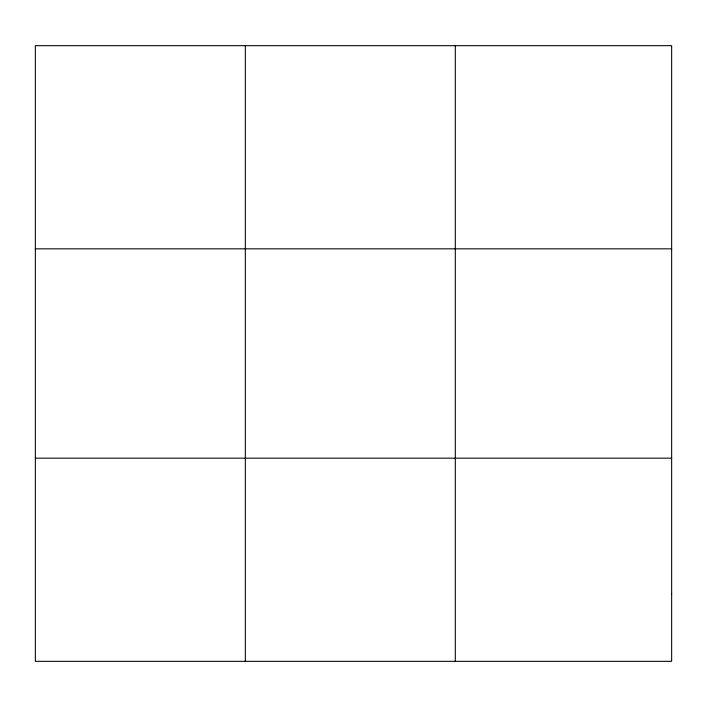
<?xml version="1.0" encoding="UTF-8"?>
<svg xmlns="http://www.w3.org/2000/svg" width="707" height="707" viewBox="0 0 707 707"><rect width="100%" height="100%" fill="white"/><g stroke="black" fill="none" stroke-linecap="round" stroke-linejoin="round"><path stroke-width="1.06" d="M245.329 661.328L245.329 45.672M455.308 661.328L455.308 45.672M35.35 248.837L671.65 248.837M35.35 458.163L671.65 458.163M671.65 593.606L671.65 661.328L35.35 661.328L35.35 45.672L671.65 45.672L671.65 593.606"/></g></svg>
